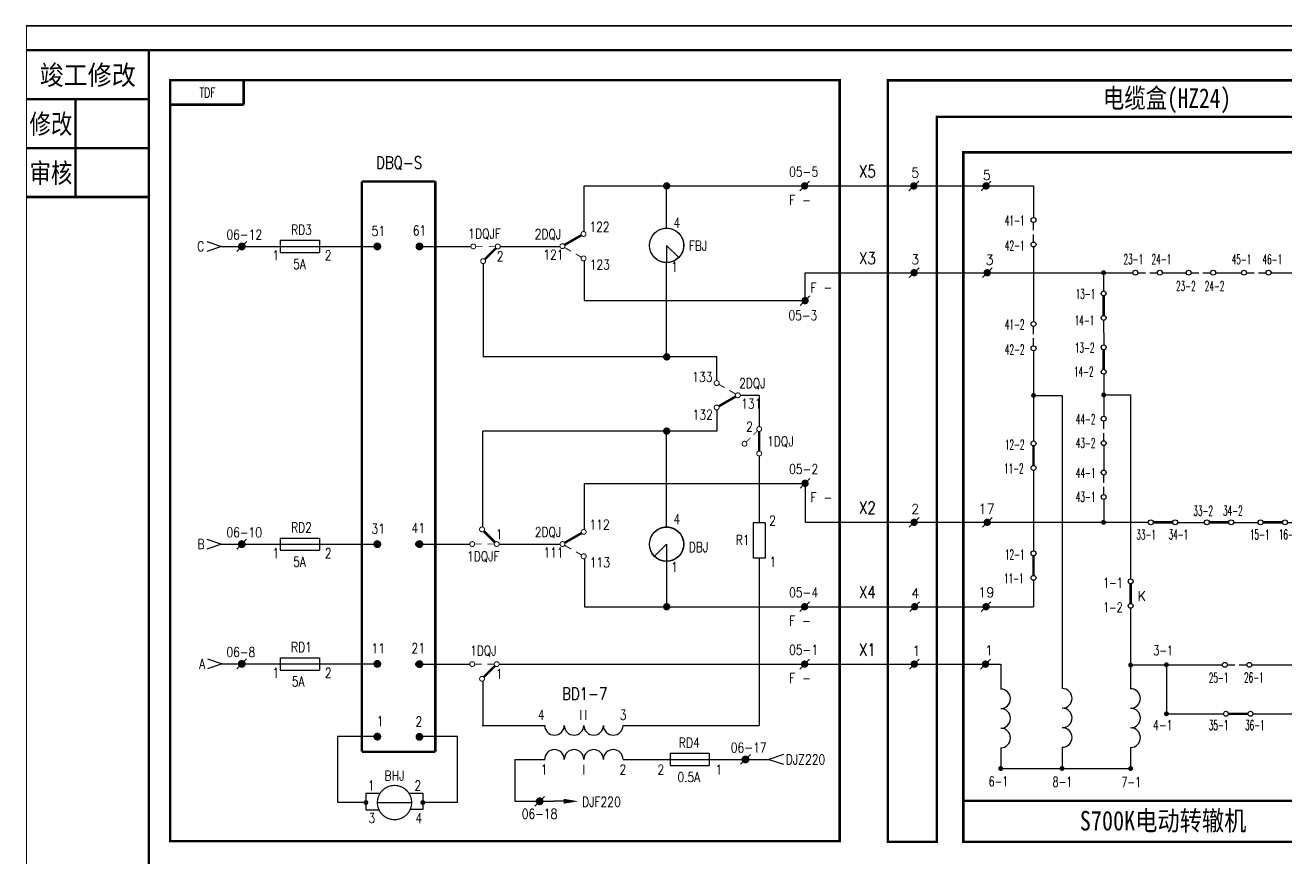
# Model space of a CAD drawing. Extents: x -408 to 269, y -621 to 26.
# Drawn here: x -405.4 to -148, y -143.6 to 26.5 of the extents above; entities that cross this region are included whole.
import ezdxf
from ezdxf.enums import TextEntityAlignment as Align

# ---------------------------------------------------------------- set-up
doc = ezdxf.new("R2010")
doc.units = 0
doc.header["$MEASUREMENT"] = 0
doc.linetypes.add('DASHED', pattern=[0.75, 0.5, -0.25])
doc.layers.add('D2', color=7, linetype='Continuous')
doc.layers.add('TIE', color=7, linetype='Continuous')
doc.styles.add('CHINESE', font='SimSun.ttf', dxfattribs={"width": 0.9})
doc.styles.add('GREEKC', font='greekc', dxfattribs={"width": 0.7})
doc.styles.add('HZ', font='txt.shx', dxfattribs={"width": 0.7, "bigfont": 'hztxt.shx'})
doc.styles.add('ST', font='SimSun.ttf', dxfattribs={"width": 0.8})
doc.styles.get("Standard").update_dxf_attribs({"font": 'txt', "bigfont": 'hztxt.shx'})

# ---------------------------------------------------------------- blocks, each defined once
blk = doc.blocks.new('D')
blk.add_line((1, 1), (-1, -1))
at = {"const_width": 0.75}
blk.add_lwpolyline([(-0.375, 0, 1), (0.375, 0, 1)], format="xyb", close=True, dxfattribs=at)
blk = doc.blocks.new('D1')
at = {"const_width": 0.5}
blk.add_lwpolyline([(-0.25, 0, 1), (0.25, 0, 1)], format="xyb", close=True, dxfattribs=at)
blk = doc.blocks.new('A$C241154E8')
for p, q in [((176.07, 141.16), (137.07, 141.16)), ((176.07, 0.25), (176.07, 141.16)), ((200.65, 116.57), (200.65, 26.46))]:
    blk.add_line(p, q)
at = {"color": 0}
for p, q in [((153.35, 116.57), (154.91, 116.57)), ((155.78, 116.57), (157.35, 116.57)), ((190.68, 103.51), (190.68, 116.57)), ((189.13, 103.51), (189.13, 95.51)), ((192.13, 103.51), (189.13, 103.51)), ((192.13, 95.51), (192.13, 103.51)), ((189.13, 95.51), (192.13, 95.51)), ((190.68, 95.51), (190.68, 86.97)), ((187.98, 86.97), (193.38, 86.97)), ((190.68, 86.97), (187.98, 82.96)), ((190.68, 86.97), (193.38, 82.96)), ((193.38, 82.96), (187.98, 82.96)), ((190.68, 82.96), (190.68, 36.71)), ((158.39, 65.57), (190.64, 65.57)), ((153.47, 36.46), (155.03, 36.46)), ((155.91, 36.46), (157.47, 36.46)), ((158.47, 36.46), (190.68, 36.46))]:
    blk.add_line(p, q, dxfattribs=at)
at = {"const_width": 0.5}
for points in [[(10.25, 0.29), (0.25, 0.29), (0.25, 155.89), (110.97, 155.89), (110.97, 0.29), (100.97, 0.29), (100.97, 148.42), (10.25, 148.42), (10.25, 0.29)], [(130.68, 0.29), (120.68, 0.29), (120.68, 155.89), (204.02, 155.89), (204.02, 0.29), (182.82, 0.29), (182.82, 148.42), (130.68, 148.42), (130.68, 0.29)], [(95.54, 0.28), (15.67, 0.28), (15.67, 141.16), (95.54, 141.16), (95.54, 0.28)], [(176.07, 141.16), (137.1, 141.16), (137.1, 0.25), (176.07, 0.25), (176.07, 141.16)], [(15.67, 8.69), (95.54, 8.69)], [(137.1, 8.66), (176.07, 8.66)]]:
    blk.add_lwpolyline(points, dxfattribs=at)
at = {"color": 0, "const_width": 0.5}
for points in [[(157.39, 65.57), (153.39, 65.57)], [(157.12, 26.46), (153.12, 26.46)]]:
    blk.add_lwpolyline(points, dxfattribs=at)
at = {"color": 0}
for centre in [(152.85, 116.57), (157.85, 116.57), (152.89, 65.57), (157.89, 65.57), (152.97, 36.46), (157.97, 36.46), (152.62, 26.46), (157.62, 26.46)]:
    blk.add_circle(centre, 0.5, dxfattribs=at)
at = {"layer": 'D2'}
for p, q in [((0.25, 155.89), (0.25, 0.29)), ((0.25, 155.89), (110.97, 155.89)), ((110.97, 0.29), (110.97, 155.89)), ((120.68, 155.89), (204.02, 155.89)), ((120.68, 155.89), (120.68, 0.29)), ((204.02, 0.29), (204.02, 155.89)), ((10.25, 0.29), (10.25, 148.42)), ((10.25, 148.42), (100.97, 148.42)), ((100.97, 148.42), (100.97, 0.29)), ((130.68, 0.29), (130.68, 148.42)), ((130.68, 148.42), (182.82, 148.42)), ((182.82, 148.42), (182.82, 0.29)), ((15.67, 141.16), (15.67, 0.28)), ((38.45, 141.16), (15.67, 141.16)), ((95.54, 141.16), (77.45, 141.16)), ((95.54, 0.28), (95.54, 141.16)), ((137.1, 141.16), (137.1, 0.25)), ((30.01, 134.3), (30.01, 127.84)), ((30.01, 125.27), (30.01, 126.84)), ((30.01, 122.84), (30.01, 124.4)), ((30.01, 121.84), (30.01, 106.57)), ((44.3, 116.57), (44.31, 112.8)), ((51.3, 116.57), (52.86, 116.57)), ((53.73, 116.57), (55.3, 116.57)), ((56.3, 116.57), (61.17, 116.57)), ((62.17, 116.57), (63.72, 116.57)), ((64.6, 116.57), (66.17, 116.57)), ((67.17, 116.57), (72.48, 116.57)), ((73.48, 116.57), (75.04, 116.57)), ((75.92, 116.57), (77.48, 116.57)), ((78.48, 116.57), (120.64, 116.57)), ((120.64, 116.57), (152.35, 116.57)), ((158.35, 116.57), (200.65, 116.57)), ((30.01, 104.04), (30.01, 105.61)), ((44.32, 106.8), (44.33, 101.84)), ((30.01, 101.61), (30.01, 103.17)), ((30.01, 100.57), (30.01, 82.18)), ((44.33, 95.84), (44.33, 87.24)), ((30.01, 91.49), (35.87, 91.49)), ((35.87, 91.49), (35.87, 31.61)), ((44.33, 91.61), (49.83, 91.61)), ((49.83, 91.61), (49.83, 54.02)), ((44.33, 84.66), (44.33, 86.24)), ((44.33, 82.24), (44.33, 83.8)), ((44.33, 81.24), (44.33, 76.24)), ((30.01, 76.18), (30.01, 59.73)), ((44.33, 73.66), (44.33, 75.24)), ((44.33, 71.24), (44.33, 72.8)), ((44.33, 70.24), (44.33, 65.57)), ((59.45, 65.57), (64.87, 65.57)), ((70.87, 65.57), (75.84, 65.57)), ((81.84, 65.57), (120.64, 65.57)), ((120.64, 65.57), (152.39, 65.57)), ((30.01, 53.73), (30.01, 48.33)), ((49.83, 48.02), (49.83, 31.58)), ((23.3, 36.6), (23.3, 31.51)), ((49.83, 36.46), (68.56, 36.46)), ((57.14, 36.46), (57.14, 26.46)), ((69.56, 36.46), (71.12, 36.46)), ((71.99, 36.46), (73.56, 36.46)), ((74.56, 36.46), (152.47, 36.46)), ((57.14, 26.46), (68.79, 26.46)), ((74.79, 26.46), (152.12, 26.46)), ((158.12, 26.46), (200.65, 26.46)), ((23.3, 19.51), (23.3, 15.27)), ((35.83, 19.58), (35.83, 15.27)), ((49.83, 19.58), (49.83, 15.27)), ((23.3, 15.27), (49.87, 15.27)), ((0.25, 0.29), (10.25, 0.29)), ((95.54, 0.28), (15.67, 0.28)), ((100.97, 0.29), (110.97, 0.29)), ((120.68, 0.29), (130.68, 0.29)), ((137.1, 0.25), (176.07, 0.25)), ((182.82, 0.29), (204.02, 0.29))]:
    blk.add_line(p, q, dxfattribs=at)
at = {"layer": 'D2', "const_width": 0.5}
for points in [[(44.05, 116.57, 1), (44.55, 116.57, 1)], [(29.76, 91.49, 1), (30.26, 91.49, 1)], [(44.08, 91.61, 1), (44.58, 91.61, 1)], [(44.05, 65.57, 1), (44.55, 65.57, 1)], [(49.58, 36.4, 1), (50.08, 36.4, 1)], [(23.05, 15.27, 1), (23.55, 15.27, 1)], [(35.58, 15.28, 1), (36.08, 15.28, 1)], [(49.58, 15.27, 1), (50.08, 15.27, 1)]]:
    blk.add_lwpolyline(points, format="xyb", close=True, dxfattribs=at)
for points in [[(44.33, 111.84), (44.33, 107.84)], [(44.33, 100.84), (44.33, 96.84)], [(30.01, 81.19), (30.01, 77.19)], [(58.44, 65.57), (54.44, 65.57)], [(69.87, 65.57), (65.87, 65.57)], [(80.84, 65.57), (76.84, 65.57)], [(30.01, 58.73), (30.01, 54.73)], [(49.83, 53.02), (49.83, 49.02)], [(73.79, 26.46), (69.79, 26.46)]]:
    blk.add_lwpolyline(points, dxfattribs=at)
at = {"layer": 'D2'}
for centre in [(30.01, 127.34), (30.01, 122.34), (50.8, 116.57), (55.8, 116.57), (61.67, 116.57), (66.67, 116.57), (72.98, 116.57), (77.98, 116.57), (44.33, 112.34), (30.01, 106.11), (44.33, 107.34), (30.01, 101.11), (44.33, 101.34), (44.33, 96.34), (44.33, 86.74), (30.01, 81.69), (44.33, 81.74), (30.01, 76.69), (44.33, 75.74), (44.33, 70.74), (53.94, 65.57), (58.94, 65.57), (65.37, 65.57), (70.37, 65.57), (76.34, 65.57), (81.34, 65.57), (30.01, 59.23), (30.01, 54.23), (49.83, 53.52), (49.83, 48.52), (69.06, 36.46), (74.06, 36.46), (69.29, 26.46), (74.29, 26.46)]:
    blk.add_circle(centre, 0.5, dxfattribs=at)
for centre in [(23.3, 29.51), (35.87, 29.61), (49.83, 29.58), (23.3, 25.51), (35.87, 25.61), (49.83, 25.58), (23.3, 21.51), (35.87, 21.61), (49.83, 21.58)]:
    blk.add_arc(centre, 2, 270, 90, dxfattribs=at)
at = {"color": 0}
for p in [(5.57, 134.3), (5.62, 116.57), (106.33, 116.57), (126.05, 116.57), (141.52, 116.57), (170.87, 116.57), (190.68, 116.57), (5.62, 65.57), (106.33, 65.57), (126.05, 65.57), (141.52, 65.57), (170.87, 65.57), (190.68, 65.57), (5.73, 48.33), (5.65, 36.6), (106.19, 36.46), (125.91, 36.46), (141.42, 36.46), (170.78, 36.46), (190.7, 36.57), (106.19, 26.46), (125.91, 26.46), (141.42, 26.46), (170.78, 26.46), (190.36, 26.46)]:
    blk.add_blockref('D', p, dxfattribs=at)
for p in [(57.14, 36.46), (57.14, 26.46)]:
    blk.add_blockref('D1', p)
at = {"layer": 'D2'}
for p in [(20.31, 134.3), (20.56, 116.57), (88.67, 116.57), (20.56, 65.57), (88.67, 65.57), (20.31, 48.33), (20.2, 36.6), (88.53, 36.46), (88.53, 26.46)]:
    blk.add_blockref('D', p, dxfattribs=at)
at = {"color": 0, "width": 0.969848}
for s, p in [('5', (5.01, 136.03)), ('5', (19.63, 135.53)), ('3', (5.01, 118.3)), ('3', (20.21, 118.21)), ('13', (87.49, 118.21)), ('8', (105.74, 118.21)), ('2', (124.86, 118.21)), ('4-A', (138.89, 118.2)), ('4-B', (168.25, 118.2)), ('8', (189.83, 118.31)), ('R', (185.29, 98.35)), ('Z', (185.48, 83.67)), ('2', (5.01, 67.3)), ('17', (18.77, 67.33)), ('7', (88.06, 67.33)), ('7', (105.72, 67.33)), ('1', (125.44, 67.33)), ('1-A', (139.47, 67.33)), ('1-B', (168.83, 67.33)), ('7', (193.18, 64.59)), ('4', (5.01, 50.06)), ('19', (18.7, 50.27)), ('K', (51.22, 49.53)), ('1', (5.25, 38.33)), ('1', (20.08, 38.4)), ('21', (87.72, 38.6)), ('9', (105.38, 38.6)), ('3', (125.09, 38.6)), ('2-A', (138.81, 38.4)), ('2-B', (168.17, 38.4)), ('9', (192.84, 35.69)), ('15', (86.96, 28.39)), ('10', (105.01, 28.39)), ('4', (124.33, 28.39)), ('3-A', (138.41, 27.99)), ('3-B', (167.76, 27.99)), ('10', (189.44, 22.84))]:
    blk.add_text(s, height=2, dxfattribs=at).set_placement(p)
at = {"color": 0}
for s, width, p, p2 in [('41-1', 0.666667, (24.16, 126.23), (28.16, 126.23)), ('42-1', 0.6, (24.16, 121.12), (28.16, 121.12)), ('23-1', 0.6, (48.38, 118.34), (52.38, 118.34)), ('24-1', 0.6, (54.1, 118.34), (58.1, 118.34)), ('45-1', 0.6, (70.48, 118.31), (74.48, 118.31)), ('46-1', 0.6, (76.76, 118.31), (80.76, 118.31)), ('23-2', 0.545455, (59.11, 112.84), (63.11, 112.84)), ('24-2', 0.545455, (64.97, 112.84), (68.97, 112.84)), ('   1', 0.6, (148.19, 112.83), (152.19, 112.83)), ('   2', 0.545455, (154.95, 112.83), (158.95, 112.83)), ('13-1', 0.666667, (38.6, 111.24), (42.6, 111.24)), ('41-2', 0.6, (24.16, 105), (28.16, 105)), ('14-1', 0.666667, (38.4, 105.83), (42.4, 105.83)), ('42-2', 0.545455, (24.16, 99.88), (28.16, 99.88)), ('13-2', 0.6, (38.45, 100.24), (42.45, 100.24)), ('14-2', 0.6, (38.26, 95.36), (42.26, 95.36)), ('44-2', 0.545455, (38.64, 85.66), (42.64, 85.66)), ('12-2', 0.6, (24.16, 80.46), (28.16, 80.46)), ('43-2', 0.545455, (38.64, 80.78), (42.64, 80.78)), ('11-2', 0.666667, (23.97, 75.58), (27.97, 75.58)), ('44-1', 0.6, (38.64, 74.66), (42.64, 74.66)), ('43-1', 0.6, (38.64, 69.78), (42.64, 69.78)), ('33-2', 0.545455, (62.63, 66.92), (66.63, 66.92)), ('34-2', 0.545455, (68.7, 66.94), (72.7, 66.94)), ('33-1', 0.6, (50.99, 62.07), (54.99, 62.07)), ('34-1', 0.6, (57.58, 62.09), (61.58, 62.09)), ('15-1', 0.666667, (74.18, 62.08), (78.18, 62.08)), ('16-1', 0.666667, (80.09, 62.09), (84.09, 62.09)), ('   1', 0.6, (148.19, 62.24), (152.19, 62.24)), ('   2', 0.545455, (154.95, 62.24), (158.95, 62.24)), ('12-1', 0.666667, (24.16, 58), (28.16, 58)), ('11-1', 0.75, (23.97, 53.12), (27.97, 53.12)), ('1-2', 0.857143, (44.21, 47.2), (48.21, 47.2)), ('3-1', 0.857143, (54.48, 38.4), (58.48, 38.4)), ('25-1', 0.6, (65.79, 32.83), (69.79, 32.83)), ('26-1', 0.6, (72.99, 32.88), (76.99, 32.88)), ('   1', 0.6, (148.19, 32.96), (152.19, 32.96)), ('   2', 0.545455, (154.95, 32.96), (158.95, 32.96)), ('4-1', 0.857143, (54.38, 23.13), (58.38, 23.13)), ('35-1', 0.6, (65.79, 23.12), (69.79, 23.12)), ('36-1', 0.6, (73.2, 23.12), (77.2, 23.12)), ('   1', 0.6, (148.19, 23.51), (152.19, 23.51)), ('   2', 0.545455, (154.95, 23.51), (158.95, 23.51)), ('6-1', 0.857143, (20.83, 11.64), (24.83, 11.64)), ('8-1', 0.857143, (33.89, 11.55), (37.89, 11.55)), ('7-1', 0.857143, (47.97, 11.49), (51.97, 11.49))]:
    blk.add_text(s, height=2, dxfattribs=dict(at, width=width)).set_placement(p, p2, align=Align.FIT)
for s, p, p2 in [('C ', (154.58, 118.65), (158.58, 118.65)), ('A ', (154.58, 67.65), (158.58, 67.65)), ('1-1', (44.21, 52.2), (48.21, 52.2)), ('D ', (154.58, 38.37), (158.58, 38.37)), ('B ', (154.58, 28.46), (158.58, 28.46))]:
    blk.add_text(s, height=2, dxfattribs=at).set_placement(p, p2, align=Align.FIT)
at = {"style": 'GREEKC', "width": 0.7}
blk.add_text('300W', height=2, dxfattribs=at).set_placement((193.57, 98.3))
at = {"layer": 'D2', "style": 'ST', "width": 0.8}
for p in [(44.17, 150.25), (153.71, 150.25)]:
    blk.add_text('电缆盒(HZ24)', height=4, dxfattribs=at).set_placement(p)
at = {"layer": 'D2', "style": 'ST'}
for s, width, p, p2 in [('S700K电动转辙机', 0.801047, (39.45, 2.61), (73.45, 2.61)), ('ELP319密贴检查器', 0.751105, (140, 2.58), (174, 2.58))]:
    blk.add_text(s, height=4, dxfattribs=dict(at, width=width)).set_placement(p, p2, align=Align.FIT)
blk = doc.blocks.new('W54')
for p, q in [((0, 0), (3, 1)), ((3, -1), (0, 0))]:
    blk.add_line(p, q)
blk = doc.blocks.new('W55')
at = {"rotation": 180}
blk.add_blockref('W54', (0, 0), dxfattribs=at)
blk = doc.blocks.new('W21')
blk.add_line((-1, -1), (1, 1))
at = {"const_width": 0.8}
blk.add_lwpolyline([(-0.4, 0, 1), (0.4, 0, 1)], format="xyb", close=True, dxfattribs=at)
blk = doc.blocks.new('144')
at = {"const_width": 0.2}
for points in [[(1, 0, -1), (0, 0, -1)], [(6, 0, -1), (5, 0, -1)], [(4, -3, -1), (3, -3, -1)]]:
    blk.add_lwpolyline(points, format="xyb", close=True, dxfattribs=at)
for points, const_width in [([(2.4, 0), (1, 0)], 0.15), ([(5, 0), (3.6, 0)], 0.15), ([(0.85, -0.35), (3.15, -2.65)], 0.5)]:
    blk.add_lwpolyline(points, dxfattribs=dict(const_width=const_width))
blk.add_lwpolyline([(5.5, -1.3, 0, 0, 0), (5.5, -2.3, 0.8, 0, 0), (5.5, -4.5, 0, 0, 0)], format="xyseb")
at = {"width": 0.8}
for tag, p in [('RELAY', (3, 2.2)), ('0', (0, -2))]:
    blk.add_attdef(tag, text='', height=2, dxfattribs=at).set_placement(p, align=Align.MIDDLE)
blk = doc.blocks.new('T')
blk.add_line((0, 3), (0, 0))
blk.add_lwpolyline([(0, 2, 1, 0, 0), (0, 5, 0, 0, 0)], format="xyseb")

msp = doc.modelspace()

# ---------------------------------------------------------------- linework, layer by layer
at = {"color": 7}
for p, q in [((-405.1, 26.36), (259.16, 26.36)), ((-405.1, 26.36), (259.16, 26.36)), ((259.16, 26.36), (-405.1, 26.36))]:
    msp.add_line(p, q, dxfattribs=at)
for p, q in [((-274.4, -18.53), (-274.4, -22.03)), ((-246.12, -30.11), (-246.12, -24.1)), ((-246.12, -24.1), (-241.12, -24.1)), ((-246.12, -67.1), (-246.12, -75.1)), ((-246.12, -75.1), (-241.12, -75.1)), ((-311.89, -107.58), (-311.89, -116.59)), ((-335.79, -130.54), (-335.79, -133.84)), ((-333.01, -130.54), (-335.79, -130.54)), ((-326.97, -130.47), (-324.18, -130.47)), ((-324.18, -130.47), (-324.18, -133.78)), ((-333.43, -132.34), (-326.45, -132.34)), ((-324.18, -133.78), (-326.75, -133.78)), ((-335.79, -133.84), (-333.07, -133.84))]:
    msp.add_line(p, q)
at = {"const_width": 0.2}
msp.add_lwpolyline([(-405.1, -270.64), (269.16, -270.64), (269.16, 26.36), (-405.1, 26.36)], close=True, dxfattribs=at)
for points in [[(-405.1, 21.36, 0.5, 0.5, 0), (-380.1, 21.36, 0.5, 0.5, 0)], [(-405.1, 11.36, 0.5, 0.5, 0), (-380.1, 11.36, 0.5, 0.5, 0)], [(-395.1, -8.64, 0.5, 0.5, 0), (-395.1, 11.36, 0.5, 0.5, 0)], [(-405.1, 1.36, 0.5, 0.5, 0), (-380.1, 1.36, 0.5, 0.5, 0)], [(-405.1, -8.64, 0.5, 0.5, 0), (-380.1, -8.64, 0.5, 0.5, 0)], [(-291.79, -16.44, 0.5, 0.5, 0), (-295.25, -18.44, 0.5, 0.5, 0)], [(-277.22, -22.1, 0, 0, 0), (-277.22, -23.1, 0.8, 0, 0), (-277.22, -25.3, 0, 0, 0)], [(-263.74, -51.4, 0.5, 0.5, 0), (-260.28, -49.4, 0.5, 0.5, 0)], [(-257.49, -60.24, 0, 0, 0), (-257.49, -61.24, 0.8, 0, 0), (-257.49, -63.44, 0, 0, 0)], [(-314.03, -75.24, 0, 0, 0), (-314.03, -76.24, 0.8, 0, 0), (-314.03, -78.44, 0, 0, 0)], [(-291.75, -77.3, 0.5, 0.5, 0), (-295.22, -79.3, 0.5, 0.5, 0)], [(-277.18, -86.4, 0, 0, 0), (-277.18, -85.4, 0.8, 0, 0), (-277.18, -83.2, 0, 0, 0)], [(-326.59, -135.46, 0, 0, 0), (-326.59, -136.46, 0.8, 0, 0), (-326.59, -138.66, 0, 0, 0)]]:
    msp.add_lwpolyline(points, format="xyseb")
for points, const_width in [([(30.74, 21.36), (-380.1, 21.36)], 0.5), ([(-239.06, 15.22), (-239.06, -140.26), (-375.74, -140.26), (-375.74, 15.22), (-239.06, 15.22), (-239.06, -140.26)], 0.5), ([(-293.91, -19.72), (-295.25, -18.94)], 0.2), ([(-291.79, -20.94), (-292.96, -20.27)], 0.2), ([(-263.74, -46.9), (-262.57, -47.58)], 0.2), ([(-261.61, -48.13), (-260.28, -48.9)], 0.2), ([(-255.85, -56.4), (-256.69, -57.25)], 0.15), ([(-255.49, -56.55), (-255.49, -60.55)], 0.5), ([(-257.29, -57.85), (-258.14, -58.7)], 0.15), ([(-309.43, -79.19), (-311.72, -76.9)], 0.5), ([(-313.58, -79.55), (-312.18, -79.55)], 0.15), ([(-310.98, -79.55), (-309.58, -79.55)], 0.15), ([(-293.88, -80.57), (-295.22, -79.8)], 0.2), ([(-291.75, -81.8), (-292.92, -81.12)], 0.2)]:
    msp.add_lwpolyline(points, dxfattribs=dict(const_width=const_width))
for points in [[(-380.1, -265.64, 0.5, 0.5, 0), (264.16, -265.64, 0.5, 0.5, 0), (264.16, 21.36, 0.5, 0.5, 0), (-380.1, 21.36, 0.5, 0.5, 0)], [(-290.85, -16.19, 0.2, 0.2, -1), (-291.85, -16.19, 0.2, 0.2, -1)], [(-295.18, -18.69, 0.2, 0.2, -1), (-296.18, -18.69, 0.2, 0.2, -1)], [(-290.85, -21.19, 0.2, 0.2, -1), (-291.85, -21.19, 0.2, 0.2, -1)], [(-264.67, -46.65, 0.2, 0.2, -1), (-263.67, -46.65, 0.2, 0.2, -1)], [(-260.34, -49.15, 0.2, 0.2, -1), (-259.34, -49.15, 0.2, 0.2, -1)], [(-264.67, -51.65, 0.2, 0.2, -1), (-263.67, -51.65, 0.2, 0.2, -1)], [(-290.82, -77.05, 0.2, 0.2, -1), (-291.82, -77.05, 0.2, 0.2, -1)], [(-295.15, -79.55, 0.2, 0.2, -1), (-296.15, -79.55, 0.2, 0.2, -1)], [(-290.82, -82.05, 0.2, 0.2, -1), (-291.82, -82.05, 0.2, 0.2, -1)]]:
    msp.add_lwpolyline(points, format="xyseb", close=True)
at = {"linetype": 'ByBlock', "const_width": 0.5}
msp.add_lwpolyline([(-380.1, 21.36), (-380.1, -239.56)], dxfattribs=at)
at = {"color": 0, "const_width": 0.5}
msp.add_lwpolyline([(-360.74, 10.22), (-375.74, 10.22), (-375.74, 15.22), (-359.67, 15.22)], dxfattribs=at)
at = {"color": 0}
msp.add_lwpolyline([(-360.74, 15.22, 0.5, 0.5, 0), (-360.74, 10.22, 0.5, 0.5, 0)], format="xyseb", dxfattribs=at)
for points, const_width in [([(-274.75, -6.37, 1), (-274, -6.37, 1)], 0.75), ([(-277.9, -18.53, 1), (-270.9, -18.53, 1)], 0.25), ([(-333.86, -18.74, 1), (-333.06, -18.74, 1)], 0.8), ([(-325.26, -18.74, 1), (-324.46, -18.74, 1)], 0.8), ([(-274.75, -41.3, 1), (-274, -41.3, 1)], 0.75), ([(-274.75, -56.47, 1), (-274, -56.47, 1)], 0.75), ([(-255.99, -56.05, -1), (-254.99, -56.05, -1)], 0.2), ([(-258.99, -59.05, -1), (-257.99, -59.05, -1)], 0.2), ([(-255.99, -61.05, -1), (-254.99, -61.05, -1)], 0.2), ([(-312.58, -76.55, -1), (-311.58, -76.55, -1)], 0.2), ([(-277.9, -79.56, 1), (-270.9, -79.56, 1)], 0.25), ([(-333.86, -79.57, 1), (-333.06, -79.57, 1)], 0.8), ([(-325.26, -79.55, 1), (-324.46, -79.55, 1)], 0.8), ([(-314.58, -79.55, -1), (-313.58, -79.55, -1)], 0.2), ([(-309.58, -79.55, -1), (-308.58, -79.55, -1)], 0.2), ([(-274.75, -92.35, 1), (-274, -92.35, 1)], 0.75), ([(-333.86, -104.03, 1), (-333.06, -104.03, 1)], 0.8), ([(-325.26, -104.08, 1), (-324.46, -104.08, 1)], 0.8), ([(-333.86, -118.89, 1), (-333.06, -118.89, 1)], 0.8), ([(-325.26, -118.94, 1), (-324.46, -118.94, 1)], 0.8), ([(-333.45, -132.36, 1), (-326.45, -132.36, 1)], 0.25)]:
    msp.add_lwpolyline(points, format="xyb", close=True, dxfattribs=dict(const_width=const_width))
msp.add_circle((-274.41, -79.58), 3.5)
at = {"layer": 'D2', "linetype": 'Continuous'}
for p, q in [((-291.26, -6.37), (-241.36, -6.37)), ((-291.26, -15.72), (-291.26, -6.37)), ((-274.4, -15.03), (-274.4, -6.37)), ((-353.28, -17.49), (-345.28, -17.49)), ((-353.28, -17.49), (-353.28, -19.99)), ((-345.28, -17.49), (-345.28, -19.99)), ((-365.28, -18.74), (-333.46, -18.74)), ((-353.28, -19.99), (-345.28, -19.99)), ((-325.02, -18.74), (-314.36, -18.74)), ((-308.36, -18.74), (-296.17, -18.74)), ((-271.92, -21.01), (-274.4, -18.53)), ((-311.86, -22.24), (-311.86, -41.3)), ((-291.25, -21.71), (-291.25, -29.81)), ((-274.4, -41.3), (-274.4, -22.03)), ((-291.25, -29.81), (-246.12, -29.81)), ((-264.16, -41.3), (-311.86, -41.3)), ((-264.17, -46.15), (-264.16, -41.3)), ((-259.34, -49.14), (-255.49, -49.14)), ((-255.49, -49.14), (-255.49, -55.55)), ((-264.11, -52.15), (-264.11, -56.47)), ((-264.11, -56.47), (-311.89, -56.47)), ((-311.89, -76.05), (-311.89, -56.47)), ((-274.4, -76.06), (-274.4, -56.47)), ((-255.49, -61.55), (-255.49, -75.22)), ((-291.19, -67.14), (-246.12, -67.14)), ((-291.19, -76.58), (-291.19, -67.14)), ((-254.24, -75.22), (-256.74, -75.22)), ((-256.74, -75.22), (-256.74, -82.45)), ((-254.24, -75.22), (-254.24, -82.45)), ((-365.25, -79.57), (-333.21, -79.57)), ((-353.28, -78.32), (-345.28, -78.32)), ((-353.28, -78.32), (-353.28, -80.82)), ((-345.28, -78.32), (-345.28, -80.82)), ((-325.02, -79.55), (-314.58, -79.55)), ((-308.58, -79.55), (-296.23, -79.55)), ((-276.87, -82.03), (-274.4, -79.56)), ((-274.4, -79.56), (-274.4, -92.35)), ((-353.28, -80.82), (-345.28, -80.82)), ((-291.17, -82.48), (-291.17, -92.35)), ((-254.24, -82.45), (-256.74, -82.45)), ((-255.49, -82.45), (-255.49, -116.59)), ((-291.17, -92.35), (-241.36, -92.35)), ((-365.11, -104.03), (-333.21, -104.03)), ((-325.02, -104.08), (-314.58, -104.08)), ((-308.58, -104.08), (-246.21, -104.08)), ((-246.21, -104.08), (-241.08, -104.08)), ((-246.21, -104.33), (-246.21, -104.08)), ((-312.08, -116.59), (-299.29, -116.59)), ((-283.29, -116.59), (-255.49, -116.59)), ((-333.46, -118.89), (-341.6, -118.89)), ((-341.6, -118.89), (-341.6, -132.3)), ((-317.06, -118.89), (-324.98, -118.89)), ((-317.06, -132.31), (-317.06, -118.89)), ((-273.7, -122.3), (-265.7, -122.3)), ((-273.7, -122.3), (-273.7, -124.8)), ((-265.7, -122.3), (-265.7, -124.8)), ((-305.41, -123.55), (-299.29, -123.55)), ((-305.41, -123.55), (-305.41, -132.1)), ((-283.29, -123.55), (-253.5, -123.55)), ((-273.7, -124.8), (-265.7, -124.8)), ((-341.6, -132.3), (-335.79, -132.3)), ((-324.18, -132.31), (-317.06, -132.31)), ((-305.41, -132.1), (-297.43, -132.1))]:
    msp.add_line(p, q, dxfattribs=at)
at = {"layer": 'D2'}
for p, q in [((-241.36, -6.37), (-199.47, -6.37)), ((-241.12, -24.1), (-179.19, -24.1)), ((-241.12, -75.1), (-176.05, -75.1)), ((-241.36, -92.35), (-199.47, -92.35)), ((-241.08, -104.08), (-206.19, -104.08))]:
    msp.add_line(p, q, dxfattribs=at)
at = {"layer": 'D2', "linetype": 'Continuous', "const_width": 0.5}
for points in [[(-336.62, -5.47), (-336.62, -121.98)], [(-321.62, -5.47), (-336.62, -5.47)], [(-321.62, -121.98), (-321.62, -5.47)], [(-336.62, -121.98), (-321.62, -121.98)]]:
    msp.add_lwpolyline(points, dxfattribs=at)
for points in [[(-333.71, -18.74, 1), (-333.21, -18.74, 1)], [(-325.27, -18.74, 1), (-324.77, -18.74, 1)], [(-325.11, -18.74, 1), (-324.61, -18.74, 1)], [(-333.71, -79.57, 1), (-333.21, -79.57, 1)], [(-325.52, -79.55, 1), (-325.02, -79.55, 1)], [(-333.71, -104.03, 1), (-333.21, -104.03, 1)], [(-325.52, -104.08, 1), (-325.02, -104.08, 1)], [(-325.27, -104.08, 1), (-324.77, -104.08, 1)], [(-325.11, -104.08, 1), (-324.61, -104.08, 1)], [(-333.71, -118.89, 1), (-333.21, -118.89, 1)], [(-325.27, -118.89, 1), (-324.77, -118.89, 1)]]:
    msp.add_lwpolyline(points, format="xyb", close=True, dxfattribs=at)
at = {"layer": 'D2', "linetype": 'Continuous'}
for centre in [(-274.4, -18.53), (-274.4, -79.56)]:
    msp.add_circle(centre, 3.5, dxfattribs=at)
for centre, start, end in [((-297.29, -116.59), 180, 0), ((-293.29, -116.59), 180, 0), ((-289.29, -116.59), 180, 0), ((-285.29, -116.59), 180, 0), ((-297.29, -123.55), 0, 180), ((-293.29, -123.55), 0, 180), ((-289.29, -123.55), 0, 180), ((-285.29, -123.55), 0, 180)]:
    msp.add_arc(centre, 2, start, end, dxfattribs=at)
at = {"layer": 'TIE', "color": 0}
for p, q in [((-353.29, -102.78), (-345.29, -102.78)), ((-353.29, -102.78), (-353.29, -105.28)), ((-345.29, -102.78), (-345.29, -105.28)), ((-353.29, -105.28), (-345.29, -105.28))]:
    msp.add_line(p, q, dxfattribs=at)

# ---------------------------------------------------------------- block references
for name, p in [('A$C241154E8', (-229.48, -140.68)), ('W55', (-365.28, -18.74)), ('W21', (-361.13, -18.74)), ('W55', (-365.25, -79.57)), ('W21', (-361.14, -79.57)), ('W55', (-365.11, -104.03)), ('W21', (-361.14, -104.03)), ('W21', (-258.29, -123.55)), ('W21', (-300.32, -132.1)), ('D1', (-335.79, -132.35)), ('D1', (-324.18, -132.36))]:
    msp.add_blockref(name, p)
at = {"linetype": 'DASHED', "xscale": -1}
for p in [(-308.36, -18.74), (-308.58, -104.08)]:
    msp.add_blockref('144', p, dxfattribs=at)
at = {"xscale": -1}
msp.add_blockref('W55', (-253.5, -123.55), dxfattribs=at)
at = {"layer": 'D2', "linetype": 'Continuous'}
for p in [(-246.21, -6.37), (-246.12, -29.81), (-246.12, -67.14), (-246.21, -92.35), (-246.21, -104.08)]:
    msp.add_blockref('D', p, dxfattribs=at)
at = {"layer": 'D2', "linetype": 'Continuous', "rotation": 270}
msp.add_blockref('T', (-297.43, -132.1), dxfattribs=at)

# ---------------------------------------------------------------- texts
at = {"style": 'CHINESE'}
for s, width, p in [('竣工修改', 0.9, (-392.6, 16.36)), ('修改', 0.8, (-400.1, 6.36)), ('审核', 0.8, (-400.1, -3.64))]:
    msp.add_text(s, height=4, dxfattribs=dict(at, width=width)).set_placement(p, align=Align.MIDDLE)
at = {"color": 7, "linetype": 'Continuous', "style": 'HZ', "width": 0.7}
msp.add_text('TDF', height=2, dxfattribs=at).set_placement((-366.48, 11.7), align=Align.RIGHT)
at = {"color": 7, "width": 0.8}
for s, p in [('05-5', (-249.37, -4.46)), ('F -', (-249.37, -10.25)), ('06-12', (-364.26, -17.32)), ('122', (-290.17, -15.74)), ('4', (-273.01, -14.91)), ('1', (-354.89, -21.57)), ('2', (-344.17, -21.57)), ('121', (-299.57, -21.43)), ('123', (-290.1, -23.45)), ('F -', (-245, -28.15)), ('05-3', (-249.54, -33.81)), ('133', (-269.16, -46.4)), ('131', (-259.16, -51.86)), ('132', (-269.09, -54.11)), ('05-2', (-249.37, -65.23)), ('F -', (-245, -71.02)), ('112', (-290.13, -76.59)), ('4', (-273.01, -75.47)), ('06-10', (-364.27, -78.16)), ('111', (-299.54, -82.28)), ('113', (-290.06, -84.3)), ('05-4', (-249.37, -90.43)), ('F -', (-249.37, -96.23)), ('05-1', (-249.37, -102.16)), ('06-8', (-364.27, -102.61)), ('F -', (-249.37, -107.95)), ('06-17', (-261.27, -122.13)), ('06-18', (-303.97, -135.66))]:
    msp.add_text(s, height=2, dxfattribs=at).set_placement(p)
at = {"color": 0, "width": 0.8}
for tag, text, p in [('2', '2', (-308.36, -20.74)), ('1', '1', (-308.58, -77.55)), ('1', '2', (-308.58, -106.08))]:
    msp.add_attdef(tag, text=text, height=2, dxfattribs=at).set_placement(p, align=Align.MIDDLE)
at = {"width": 0.8}
for tag, p in [('1', (-272.11, -23.91)), ('1', (-272.11, -85.25)), ('1', (-334.05, -129.88)), ('3', (-333.92, -136.5))]:
    msp.add_attdef(tag, text='', height=2, dxfattribs=at).set_placement(p, align=Align.RIGHT)
msp.add_attdef('2', text='', height=2, dxfattribs=at).set_placement((-257.49, -55.55), align=Align.MIDDLE)
for tag, p in [('2', (-325.85, -129.88)), ('4', (-325.67, -136.55))]:
    msp.add_attdef(tag, p, '', height=2, dxfattribs=at)
at = {"layer": 'D2', "color": 7, "linetype": 'Continuous', "style": 'HZ', "width": 0.8}
for s, p in [('DBQ-S', (-333.72, -2.85)), ('X5', (-235.12, -4.64)), ('X3', (-235.12, -22.38)), ('X2', (-235.12, -73.38)), ('X4', (-235.12, -90.62)), ('X1', (-235.12, -102.35)), ('BD1-7', (-295.75, -111.36))]:
    msp.add_text(s, height=2.5, dxfattribs=at).set_placement(p)
at = {"layer": 'TIE', "color": 7, "width": 0.8}
for s, p in [('RD3', (-351.08, -16.32)), ('51', (-334.62, -16.57)), ('61', (-326.21, -16.47)), ('C', (-370.22, -19.72)), ('FBJ', (-269.85, -19.6)), ('5A', (-350.67, -23.35)), ('2', (-253.48, -75.75)), ('RD2', (-351.08, -77.16)), ('31', (-334.63, -77.41)), ('41', (-326.46, -77.28)), ('B', (-370.2, -80.55)), ('DBJ', (-269.85, -81.19)), ('R1', (-260.26, -79.7)), ('1', (-354.9, -82.41)), ('5A', (-350.67, -84.19)), ('2', (-344.17, -82.41)), ('1', (-253.36, -84.19)), ('RD1', (-351.09, -101.61)), ('11', (-334.63, -101.86)), ('21', (-326.46, -101.81)), ('A', (-369.86, -105.01)), ('1', (-354.9, -106.86)), ('2', (-344.17, -106.86)), ('5A', (-350.92, -108.64)), ('1', (-333.56, -116.72)), ('2', (-325.66, -116.81)), ('4', (-300.71, -115.44)), ('I', (-292.19, -115.47)), ('I', (-291.17, -115.47)), ('3', (-283.98, -115.44)), ('RD4', (-271.88, -121.13)), ('DJZ220', (-250.05, -124.56)), ('1', (-300.06, -126.6)), ('I', (-291.56, -126.63)), ('2', (-284, -126.62)), ('2', (-276.24, -126.64)), ('1', (-264.45, -126.64)), ('0.5A', (-272.2, -128.16)), ('DJF220', (-291.65, -133.22))]:
    msp.add_text(s, height=2, dxfattribs=at).set_placement(p)
for s, p in [('2DQJ', (-298.63, -17.24)), ('2DQJ', (-256.9, -47.68)), ('2DQJ', (-298.6, -78.1)), ('1DQJF', (-311.83, -83.04)), ('1DQJ', (-311.83, -102.31))]:
    msp.add_text(s, height=2, dxfattribs=at).set_placement(p, align=Align.CENTER)
at = {"layer": 'TIE', "color": 0, "width": 0.8}
for tag, p in [('1DQJF', (-311.56, -16.24)), ('BHJ', (-329.95, -126.86))]:
    msp.add_attdef(tag, text='', height=2, dxfattribs=at).set_placement(p, align=Align.MIDDLE)
msp.add_attdef('1DQJ', text='DBJ', height=2, dxfattribs=at).set_placement((-253.86, -58.55), align=Align.MIDDLE_LEFT)

doc.saveas('drawing.dxf')
